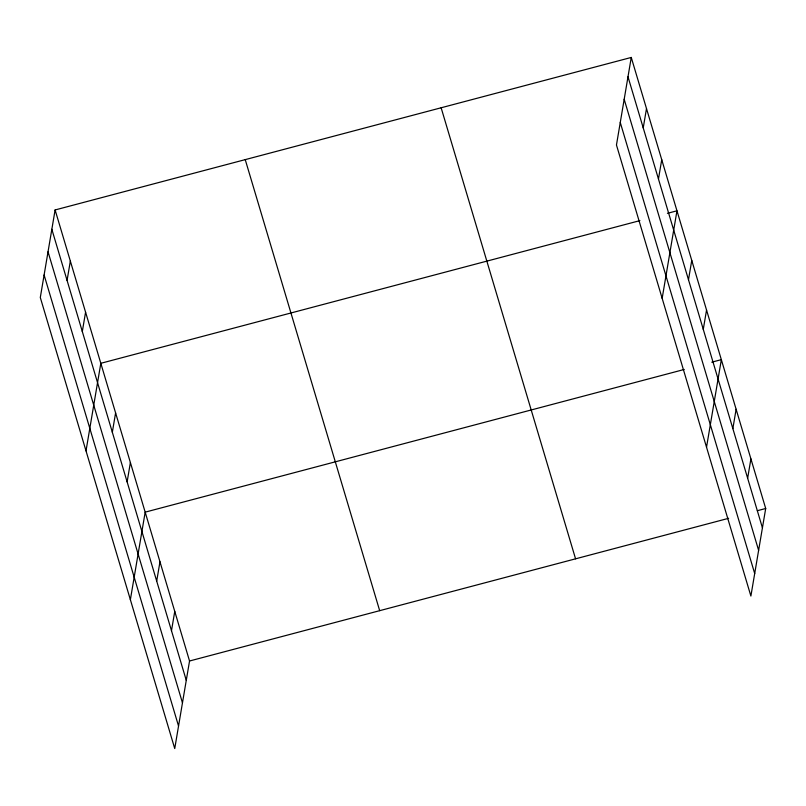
<?xml version="1.0" encoding="UTF-8"?>
<svg xmlns="http://www.w3.org/2000/svg" width="806" height="806" viewBox="0 0 806 806"><rect width="100%" height="100%" fill="white"/><g stroke="black" fill="none" stroke-linecap="round" stroke-linejoin="round"><path stroke-width="1.21" d="M55.11 209.953L40.3 297.505L174.741 748.552L189.541 661.001L55.11 209.953L631.259 57.448L765.7 508.495L750.89 596.047L616.459 144.999L631.259 57.448M67.069 280.407L70.344 261.073M82.313 331.528L85.577 312.194M86.01 450.856L100.821 363.305L639.904 220.622M112.336 432.258L115.601 412.924M127.126 481.877L130.391 462.533M130.371 599.704L145.181 512.153L684.264 369.46M156.696 581.106L159.971 561.772M171.487 630.715L174.761 611.381M643.228 127.902L646.503 108.568M658.462 179.023L661.736 159.689M662.159 298.361L676.969 210.809L667.408 213.338M688.485 279.753L691.76 260.419M703.275 329.372L706.55 310.038M706.53 447.199L721.34 359.647L711.769 362.186M732.856 428.601L736.12 409.267M747.646 478.22L750.91 458.886M189.541 661.001L728.634 518.308M757.328 510.712L765.7 508.495M627.995 76.782L762.426 527.829M624.187 99.299L758.617 550.347M620.267 122.492L754.698 573.54M441.134 107.772L575.565 558.82M245.236 159.628L379.676 610.676M51.836 229.287L186.277 680.335M48.028 251.794L182.468 702.842M44.108 274.997L178.539 726.035"/></g></svg>
